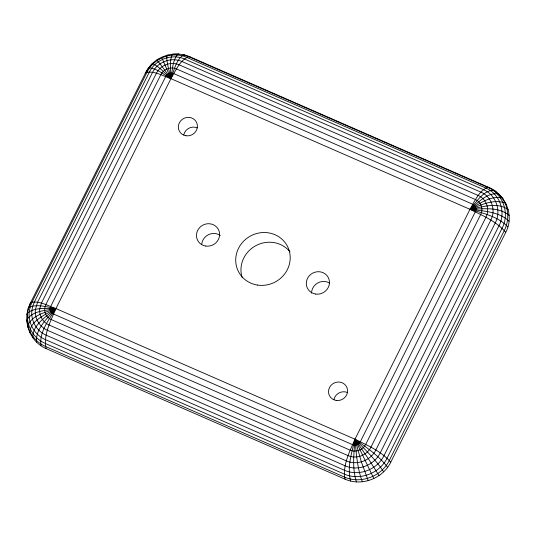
<?xml version="1.0" encoding="UTF-8"?>
<svg xmlns="http://www.w3.org/2000/svg" width="536" height="536" viewBox="0 0 536 536"><rect width="100%" height="100%" fill="white"/><g stroke="black" fill="none" stroke-linecap="round" stroke-linejoin="round"><path stroke-width="0.8" d="M26.941 314.458C25.48 328.347 32.904 343.033 46.049 348.547L345.077 479.197C361.713 486.588 382.778 478.534 390.724 462.273L505.723 232.376C514.553 216.075 505.897 194.662 489.201 187.566L190.18 56.917C174.153 49.667 153.464 56.582 145.718 72.541L30.224 303.476L28.093 308.85L26.941 314.458L28.689 307.564L30.72 302.438C39.356 300.475 47.959 305.868 55.945 308.569L354.973 439.219C367.596 445.423 381.511 451.252 390.724 462.273M190.18 56.917L188.612 56.642C179.66 60.528 175.641 70.745 170.944 78.665C162.957 75.965 154.355 70.571 145.718 72.541L145.229 73.573L148.271 68.601L152.311 63.57C159.674 66.665 164.934 73.559 170.944 78.665L469.972 209.315C482.601 215.526 496.517 221.348 505.723 232.376M148.271 68.601L148.626 67.791C156.968 68.253 163.869 74.745 170.944 78.665L55.945 308.569C50.692 320.99 43.242 334.719 46.049 348.547M28.093 308.85L28.689 307.564C37.152 303.49 47.188 307.168 55.945 308.569C49.037 319.603 38.954 332.025 40.984 345.767M30.224 303.476L30.72 302.438M152.137 64.179L153.845 62.772M159.266 58.967L156.7 60.441L156.673 60.005L160.05 63.797L170.944 78.665C174.113 70.538 175.841 60.153 183.419 54.9L184.732 55.087M168.82 55.168L166.857 55.235C166.368 63.134 169.47 70.953 170.944 78.665C172.605 70.524 172.197 60.575 177.945 54.069L179.004 54.216L172.371 54.183C168.981 61.667 171.078 70.652 170.944 78.665L161.571 57.198L161.832 57.499M183.419 54.9L188.612 56.642L487.639 187.292C503.143 193.596 509.95 213.603 502.091 228.242L387.093 458.146C379.622 473.422 359.83 480.993 344.199 474.045L45.171 343.395C33.473 338.417 26.016 325.546 27.584 312.917C35.584 307.041 46.578 308.595 55.945 308.569C47.764 317.962 35.262 328.608 36.528 342.162M496.684 192.598L494.192 190.293C483.284 189.952 476.524 202.119 469.972 209.315L354.973 439.219C349.72 451.64 342.263 465.369 345.077 479.197M497.957 193.63L499.867 195.178M503.572 199.513L498.581 193.851C487.197 192.183 478.065 202.762 469.972 209.315C483.137 213.288 498.185 216.511 507.887 226.922M506.413 204.437L505.033 202.97L502.232 198.119C490.601 195.178 479.519 203.74 469.972 209.315C483.204 211.07 498.936 211.486 509.059 221.227M489.964 188.384L489.201 187.566L487.639 187.292C478.688 191.178 474.662 201.395 469.972 209.315C482.815 208.973 498.748 206.434 509.2 215.465M508.309 209.81C497.629 201.536 482.025 207.084 469.972 209.315C480.799 205.067 493.334 198.802 505.033 202.97C508.959 211.68 508.557 221.958 504.349 230.487L389.35 460.384C381.525 476.397 360.782 484.33 344.4 477.047L45.372 346.397C36.743 342.571 30.05 334.853 27.678 325.694C32.261 314.96 45.989 312.267 55.945 308.569C47.155 316.046 32.039 324.736 32.823 337.827M387.628 467.325C378.979 455.734 366.584 447.573 354.973 439.219C351.703 452.692 347.006 467.231 350.604 481.053M383.702 471.821C375.676 459.714 365.117 449.523 354.973 439.219C353.941 453.335 352.038 468.216 356.427 481.931M379.066 475.613L368.319 458.635L354.973 439.219C356.333 453.516 357.197 468.276 362.363 481.81M373.853 478.601L354.973 439.219L361.351 461.898L368.232 480.685M29.976 332.896C29.366 320.722 47.248 313.815 55.945 308.569C46.197 310.585 32.254 310.445 26.8 320.133L28.086 327.523M242.138 277.521A27.57 26.11 -28.3 0 1 255.846 245.662A27.57 26.11 -28.3 0 1 289.976 251.833M183.754 134.918A9.648 9.139 -28.3 0 1 197.342 127.863M311.537 293.152A11.718 11.095 -28.3 0 1 317.68 282.995A11.718 11.095 -28.3 0 1 329.573 283.062M201.717 244.423A11.718 11.095 -28.3 0 1 208.517 234.641A11.718 11.095 -28.3 0 1 220.343 235.472M333.941 399.588A9.648 9.139 -28.3 0 1 347.529 392.533M29.252 311.543C27.805 323.181 34.679 335.04 45.459 339.63L344.487 470.28C358.892 476.678 377.13 469.704 384.017 455.627L499.016 225.723C506.259 212.236 499.988 193.791 485.696 187.982L186.669 57.332C172.264 50.927 154.02 57.901 147.139 71.985L32.14 301.882L30.264 306.612L29.252 311.543M31.885 310.371C30.606 320.669 36.689 331.154 46.223 335.214L345.251 465.864C357.994 471.526 374.128 465.362 380.218 452.907L495.217 223.003C501.629 211.07 496.075 194.756 483.432 189.617L184.411 58.967C171.667 53.305 155.534 59.476 149.444 71.924L34.445 301.828L32.783 306.009L31.885 310.371M35.416 309.44C34.337 318.076 39.443 326.88 47.443 330.29L346.47 460.94C357.164 465.69 370.704 460.511 375.81 450.059L490.808 220.162C496.189 210.145 491.532 196.457 480.926 192.149L181.898 61.499C171.205 56.742 157.664 61.921 152.559 72.373L37.56 302.271L35.416 309.44M39.724 308.776C38.887 315.496 42.853 322.344 49.084 324.997L348.105 455.647C356.427 459.339 366.952 455.312 370.925 447.185L485.931 217.288C490.112 209.496 486.487 198.849 478.239 195.493L179.212 64.843C170.897 61.144 160.364 65.171 156.391 73.305L41.393 303.202L39.724 308.776M44.682 308.408C44.113 313.004 46.826 317.687 51.088 319.496L350.108 450.153C355.803 452.679 363.006 449.925 365.72 444.364L480.725 214.46C483.586 209.134 481.107 201.851 475.466 199.56L176.438 68.909C170.75 66.377 163.547 69.131 160.827 74.692L45.828 304.595L44.682 308.408M50.149 308.334C49.855 310.672 51.235 313.044 53.399 313.969L352.42 444.619C355.314 445.898 358.966 444.505 360.346 441.677L475.352 211.78C476.805 209.074 475.546 205.375 472.678 204.209L173.657 73.559C170.763 72.28 167.105 73.673 165.731 76.501L50.726 306.398L50.149 308.334M257.582 285.078A27.57 26.11 -28.3 0 0 288.777 249.374A27.57 26.11 -28.3 0 0 242.513 242.379A27.57 26.11 -28.3 0 0 257.582 285.078M315.597 294.043A11.718 11.095 -28.3 0 0 328.856 278.874A11.718 11.095 -28.3 0 0 309.192 275.899A11.718 11.095 -28.3 0 0 315.597 294.043M185.985 135.755A9.648 9.139 -28.3 0 0 196.906 123.253A9.648 9.139 -28.3 0 0 180.712 120.808A9.648 9.139 -28.3 0 0 185.985 135.755M336.173 400.425A9.648 9.139 -28.3 0 0 347.087 387.93A9.648 9.139 -28.3 0 0 330.893 385.478A9.648 9.139 -28.3 0 0 336.173 400.425M205.75 246.051A11.718 11.095 -28.3 0 0 219.01 230.875A11.718 11.095 -28.3 0 0 199.345 227.907A11.718 11.095 -28.3 0 0 205.75 246.051"/></g></svg>
